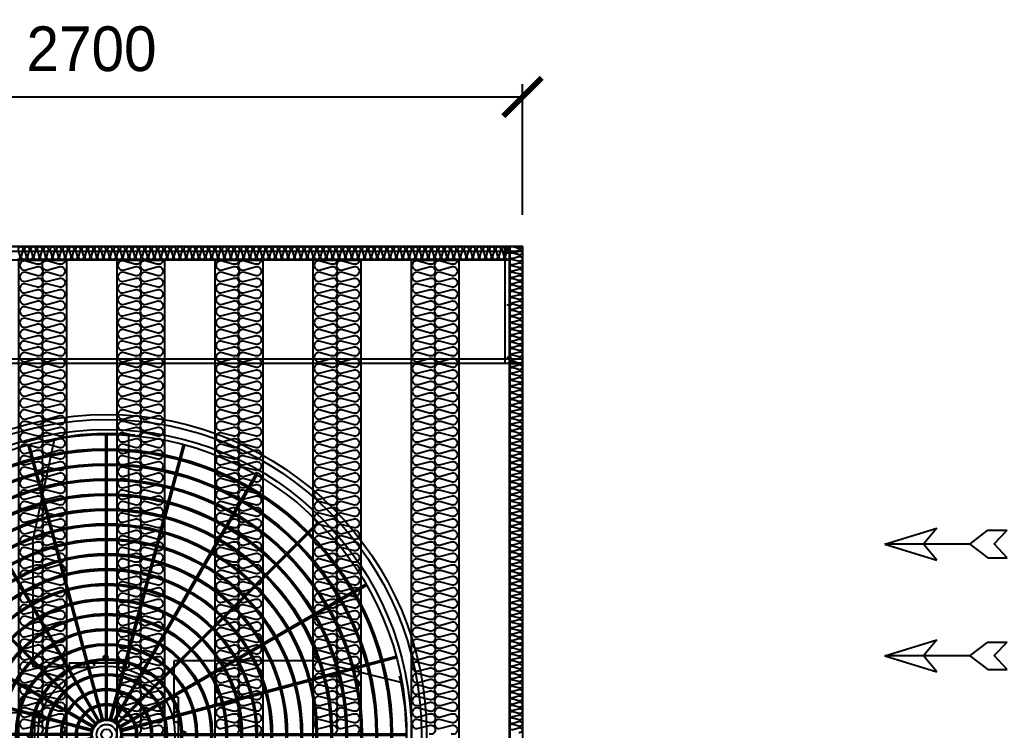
# Model space of a CAD drawing. Header units: millimetres. Extents: x 2193 to 31600, y 1908 to 22703.
# Drawn here: x 7262 to 10355, y 9586 to 11812 of the extents above; entities that cross this region are included whole.
import ezdxf

# ---------------------------------------------------------------- set-up
doc = ezdxf.new("R2010")
doc.units = ezdxf.units.MM
doc.linetypes.add('CENTER', pattern=[2, 1.25, -0.25, 0.25, -0.25])
doc.linetypes.add('HIDDEN', pattern=[0.375, 0.25, -0.125])
for name, color, linetype in [('center', 1, 'CENTER'), ('LINE', 7, 'Continuous'), ('SMS', 220, 'Continuous'), ('냉각탑', 4, 'Continuous'), ('냉각탑_dim', 1, 'Continuous'), ('숨은선', 5, 'HIDDEN')]:
    doc.layers.add(name, color=color, linetype=linetype)
doc.styles.add('HY울릉도L', font='')
doc.styles.get('HY울릉도L').set_extended_font_data('HY울릉도L')
doc.dimstyles.new('성지DIM', dxfattribs={"dimtxt": 3.5, "dimasz": 3, "dimexe": 1, "dimexo": 2.5, "dimgap": 2, "dimtad": 1, "dimdec": 0, "dimzin": 3, "dimdsep": 46, "dimtxsty": 'HY울릉도L', "dimblk": 'ARCHTICK', "dimcen": -2, "dimclrd": 256, "dimclre": 256, "dimclrt": 7, "dimadec": 0, "dimazin": 0, "dimtfac": 1, "dimtdec": 0, "dimtofl": 0, "dimtmove": 0, "dimatfit": 3, "dimfxl": 1, "dimtolj": 1, "dimtzin": 0, "dimlwe": -1, "dimarcsym": 0})

# ---------------------------------------------------------------- blocks, each defined once
blk = doc.blocks.new('_ArchTick')
at = {"color": 0, "linetype": 'ByBlock', "const_width": 0.15}
blk.add_lwpolyline([(-0.5, -0.5), (0.5, 0.5)], dxfattribs=at)
blk = doc.blocks.new('*D609')
at = {"layer": 'Defpoints', "color": 0, "transparency": 16777216}
for p in [(8837, 11570.1), (6137.2, 11101.3), (8837, 11101.3)]:
    blk.add_point(p, dxfattribs=at)
at = {"layer": '냉각탑_dim', "transparency": 16777216}
for p, q in [((6137.2, 11201.3), (6137.2, 11610.1)), ((8837, 11201.3), (8837, 11610.1))]:
    blk.add_line(p, q, dxfattribs=at)
at = {"layer": '냉각탑_dim', "lineweight": -2, "transparency": 16777216}
blk.add_line((6137.2, 11570.1), (8837, 11570.1), dxfattribs=at)
at = {"layer": '냉각탑_dim', "lineweight": -2, "transparency": 16777216, "xscale": 120, "yscale": 120, "zscale": 120, "rotation": 180}
blk.add_blockref('_ArchTick', (6137.2, 11570.1), dxfattribs=at)
at = {"layer": '냉각탑_dim', "lineweight": -2, "transparency": 16777216, "xscale": 120, "yscale": 120, "zscale": 120}
blk.add_blockref('_ArchTick', (8837, 11570.1), dxfattribs=at)
at = {"layer": '냉각탑_dim', "color": 7, "transparency": 16777216, "insert": (7487.1, 11720.1), "char_height": 140, "attachment_point": 5, "style": 'HY울릉도L'}
blk.add_mtext('\\A1;2700', dxfattribs=at)
blk = doc.blocks.new('화살표 IN OUT')
at = {"layer": '냉각탑_dim'}
for p, q in [((-322.7, 43), (-383.9, 43)), ((-343.1, 0.5), (-383.9, 43)), ((-266.4, 0), (-322.7, 43)), ((-163.5, 50), (-121.5, 0)), ((0, 0), (-163.5, 50)), ((-383.9, -43), (-343.1, 0.5)), ((-266.4, 0), (-322.7, -43)), ((-266.4, 0), (0, 0)), ((-163.5, -50), (-121.5, 0)), ((0, 0), (-163.5, -50)), ((-322.7, -43), (-383.9, -43))]:
    blk.add_line(p, q, dxfattribs=at)
blk = doc.blocks.new('A$C1FB73ED1')
for p, q in [((1277, 1342.9), (1277, 2480)), ((1283, 1342.9), (1283, 2480)), ((1260.8, 1340), (966.5, 2438.3)), ((1266.6, 1341.6), (972.3, 2439.9)), ((1293.4, 1341.6), (1587.7, 2439.9)), ((1299.2, 1340), (1593.5, 2438.3)), ((1245.9, 1333), (677.4, 2317.7)), ((1251.1, 1336), (682.6, 2320.7)), ((1308.9, 1336), (1877.4, 2320.7)), ((1314.1, 1333), (1882.6, 2317.7)), ((1233.4, 1322.4), (429.4, 2126.4)), ((1237.6, 1326.6), (433.6, 2130.6)), ((1322.4, 1326.6), (2126.4, 2130.6)), ((1326.6, 1322.4), (2130.6, 2126.4)), ((1224, 1308.9), (239.3, 1877.4)), ((1227, 1314.1), (242.3, 1882.6)), ((1333, 1314.1), (2317.7, 1882.6)), ((1336, 1308.9), (2320.7, 1877.4)), ((1218.4, 1293.4), (120.1, 1587.7)), ((1220, 1299.2), (121.7, 1593.5)), ((1340, 1299.2), (2438.3, 1593.5)), ((1341.6, 1293.4), (2439.9, 1587.7)), ((1217.1, 1283), (80, 1283)), ((1217.1, 1277), (80, 1277)), ((1218.4, 1266.6), (120.1, 972.3)), ((1341.6, 1266.6), (2439.9, 972.3)), ((1342.9, 1283), (2480, 1283)), ((1342.9, 1277), (2480, 1277)), ((1220, 1260.8), (121.7, 966.5)), ((1224, 1251.1), (239.3, 682.6)), ((1227, 1245.9), (242.3, 677.4)), ((1233.4, 1237.6), (429.4, 433.6)), ((1237.6, 1233.4), (433.6, 429.4)), ((1245.9, 1227), (677.4, 242.3)), ((1314.1, 1227), (1882.6, 242.3)), ((1322.4, 1233.4), (2126.4, 429.4)), ((1326.6, 1237.6), (2130.6, 433.6)), ((1333, 1245.9), (2317.7, 677.4)), ((1336, 1251.1), (2320.7, 682.6)), ((1340, 1260.8), (2438.3, 966.5)), ((1251.1, 1224), (682.6, 239.3)), ((1260.8, 1220), (966.5, 121.7)), ((1266.6, 1218.4), (972.3, 120.1)), ((1277, 1217.1), (1277, 80)), ((1283, 1217.1), (1283, 80)), ((1293.4, 1218.4), (1587.7, 120.1)), ((1299.2, 1220), (1593.5, 121.7)), ((1308.9, 1224), (1877.4, 239.3))]:
    blk.add_line(p, q)
for radius in [1280, 1260, 1220, 1200]:
    blk.add_circle((1280, 1280), radius)
at = {"ltscale": 5}
for radius in [1143, 1137, 1083, 1077, 1023, 1017, 963, 957, 903, 897, 843, 837, 783, 777, 723, 717, 663, 657, 603, 597, 543, 537, 483, 477, 423, 417, 363, 357, 303, 297, 243, 237, 183, 177, 123, 117, 63, 57, 40, 21]:
    blk.add_circle((1280, 1280), radius, dxfattribs=at)
at = {"color": 7}
blk.add_circle((1280, 1280), 273.5, dxfattribs=at)
at = {"layer": 'LINE', "color": 7}
for p, q in [((985.2, 2053.4), (1071.5, 2459.4)), ((1368.2, 2477.5), (1368.2, 1567)), ((985.2, 2053.4), (985.2, 1550)), ((1130.8, 1550), (985.2, 1550)), ((1130.8, 1550), (985.2, 1550)), ((1130.8, 1567), (1369.4, 1567)), ((1130.8, 1567), (1369.4, 1567)), ((1130.8, 1567), (1130.8, 1549)), ((1130.8, 1567), (1130.8, 1549)), ((1130.8, 1549), (1230.5, 1549)), ((1130.8, 1549), (1230.5, 1549)), ((1329.5, 1549), (1369.4, 1549)), ((1329.5, 1549), (1369.4, 1549)), ((1369.4, 1567), (1369.4, 1549)), ((1369.4, 1567), (1369.4, 1549)), ((2111.5, 1574.8), (1550, 1574.8)), ((1550, 1429.2), (1550, 1574.8)), ((1550, 1429.2), (1550, 1574.8)), ((2111.5, 1574.8), (2457.5, 1488.5)), ((1549, 1429.2), (1549, 1329.5)), ((1549, 1429.2), (1549, 1329.5)), ((1567, 1429.2), (1549, 1429.2)), ((1567, 1429.2), (1549, 1429.2)), ((1567, 1429.2), (1567, 1190.6)), ((1567, 1429.2), (1567, 1190.6)), ((84.4, 1368.2), (993, 1368.2)), ((84.4, 1368.2), (993, 1368.2)), ((993, 1130.8), (993, 1369.4)), ((993, 1130.8), (993, 1369.4)), ((993, 1369.4), (1011, 1369.4)), ((993, 1369.4), (1011, 1369.4)), ((993, 1130.8), (993, 1369.4)), ((993, 1130.8), (993, 1369.4)), ((993, 1369.4), (1011, 1369.4)), ((993, 1369.4), (1011, 1369.4)), ((1011, 1329.5), (1011, 1369.4)), ((1011, 1329.5), (1011, 1369.4)), ((1011, 1329.5), (1011, 1369.4)), ((1011, 1329.5), (1011, 1369.4)), ((1011, 1130.8), (1011, 1230.5)), ((1011, 1130.8), (1011, 1230.5)), ((1011, 1130.8), (1011, 1230.5)), ((1011, 1130.8), (1011, 1230.5)), ((1549, 1230.5), (1549, 1190.6)), ((1549, 1230.5), (1549, 1190.6)), ((1567, 1190.6), (1549, 1190.6)), ((1567, 1190.6), (1549, 1190.6)), ((2475.6, 1191.8), (1567, 1191.8)), ((993, 1130.8), (1011, 1130.8)), ((993, 1130.8), (1011, 1130.8)), ((993, 1130.8), (1011, 1130.8)), ((993, 1130.8), (1011, 1130.8)), ((1010, 1130.8), (1010, 985.2)), ((1010, 1130.8), (1010, 985.2)), ((1010, 1130.8), (1010, 985.2)), ((1010, 1130.8), (1010, 985.2)), ((508.5, 985.2), (102.5, 1071.5)), ((1230.5, 1011), (1190.6, 1011)), ((1190.6, 993), (1190.6, 1011)), ((1230.5, 1011), (1190.6, 1011)), ((1190.6, 993), (1190.6, 1011)), ((1429.2, 993), (1190.6, 993)), ((1429.2, 993), (1190.6, 993)), ((1191.8, 82.5), (1191.8, 993)), ((1429.2, 1011), (1329.5, 1011)), ((1429.2, 1011), (1329.5, 1011)), ((1429.2, 993), (1429.2, 1011)), ((1429.2, 993), (1429.2, 1011)), ((1429.2, 1010), (1574.8, 1010)), ((1429.2, 1010), (1574.8, 1010)), ((1574.8, 506.6), (1574.8, 1010)), ((508.5, 985.2), (1010, 985.2)), ((508.5, 985.2), (1010, 985.2)), ((1574.8, 506.6), (1488.5, 100.6)), ((1166.8, 83), (1166.8, 85)), ((1393.2, 83), (1393.2, 85)), ((1512.8, 104.1), (1512.8, 106.1))]:
    blk.add_line(p, q, dxfattribs=at)
for points in [[(1272.3, 1594.4), (1268.5, 1587.9), (1272.3, 1581.4), (1279.8, 1581.4), (1283.5, 1587.9), (1279.8, 1594.4)], [(1272.3, 1594.4), (1268.5, 1587.9), (1272.3, 1581.4), (1279.8, 1581.4), (1283.5, 1587.9), (1279.8, 1594.4)], [(965.6, 1272.3), (972.1, 1268.5), (978.6, 1272.3), (978.6, 1279.8), (972.1, 1283.5), (965.6, 1279.8)], [(965.6, 1272.3), (972.1, 1268.5), (978.6, 1272.3), (978.6, 1279.8), (972.1, 1283.5), (965.6, 1279.8)], [(965.6, 1272.3), (972.1, 1268.5), (978.6, 1272.3), (978.6, 1279.8), (972.1, 1283.5), (965.6, 1279.8)], [(965.6, 1272.3), (972.1, 1268.5), (978.6, 1272.3), (978.6, 1279.8), (972.1, 1283.5), (965.6, 1279.8)], [(1594.4, 1287.7), (1587.9, 1291.5), (1581.4, 1287.7), (1581.4, 1280.2), (1587.9, 1276.5), (1594.4, 1280.2)], [(1594.4, 1287.7), (1587.9, 1291.5), (1581.4, 1287.7), (1581.4, 1280.2), (1587.9, 1276.5), (1594.4, 1280.2)], [(1287.7, 965.6), (1291.5, 972.1), (1287.7, 978.6), (1280.2, 978.6), (1276.5, 972.1), (1280.2, 965.6)], [(1287.7, 965.6), (1291.5, 972.1), (1287.7, 978.6), (1280.2, 978.6), (1276.5, 972.1), (1280.2, 965.6)]]:
    blk.add_lwpolyline(points, close=True, dxfattribs=at)
for centre, radius in [((1276, 1587.9), 8.5), ((1276, 1587.9), 8.5), ((1190.6, 1559), 2), ((1190.6, 1559), 2), ((1230.6, 1559), 2), ((1230.6, 1559), 2), ((1349.6, 1559), 2), ((1349.6, 1559), 2), ((1001, 1349.6), 2), ((1001, 1349.6), 2), ((1001, 1349.6), 2), ((1001, 1349.6), 2), ((1559, 1369.4), 2), ((1559, 1369.4), 2), ((1559, 1329.4), 2), ((1559, 1329.4), 2), ((972.1, 1276), 8.5), ((972.1, 1276), 8.5), ((972.1, 1276), 8.5), ((972.1, 1276), 8.5), ((1587.9, 1284), 8.5), ((1587.9, 1284), 8.5), ((1001, 1230.6), 2), ((1001, 1230.6), 2), ((1001, 1230.6), 2), ((1001, 1230.6), 2), ((1001, 1190.6), 2), ((1001, 1190.6), 2), ((1001, 1190.6), 2), ((1001, 1190.6), 2), ((1559, 1210.4), 2), ((1559, 1210.4), 2), ((1210.4, 1001), 2), ((1210.4, 1001), 2), ((1329.4, 1001), 2), ((1329.4, 1001), 2), ((1369.4, 1001), 2), ((1369.4, 1001), 2), ((1284, 972.1), 8.5), ((1284, 972.1), 8.5)]:
    blk.add_circle(centre, radius, dxfattribs=at)
for centre, radius, start, end in [((1280, 1483.4), 1000, 83.5007, 103.4595), ((1280, 1483.4), 998, 83.4876, 103.487), ((1481.5, 1280), 998, 353.4876, 13.487), ((1481.5, 1280), 1000, 353.5007, 13.4595), ((1078.5, 1280), 1000, 173.5007, 193.4595), ((1078.5, 1280), 998, 173.4876, 193.487), ((1280, 1076.6), 998, 263.4876, 283.487), ((1280, 1076.6), 1000, 263.5007, 283.4595)]:
    blk.add_arc(centre, radius, start, end, dxfattribs=at)
blk = doc.blocks.new('SP 200RT')
at = {"color": 7}
for p, q in [((-109298.6, -79919.9), (-109298.6, -82797.9)), ((-109148.6, -79919.9), (-109148.6, -82797.9))]:
    blk.add_line(p, q, dxfattribs=at)
blk.add_line((-109298.6, -79919.9), (-109148.6, -79919.9))
at = {"layer": 'SMS', "color": 5}
for points in [[(-109222.8, -79919.9, -0.504262), (-109242.3, -79932.4), (-109275.2, -79923.4, 1.449198), (-109275.2, -79950.3), (-109242.3, -79941.4, -0.524856), (-109222.8, -79954.8, -0.524856), (-109242.3, -79968.3), (-109275.2, -79959.4, 1.449198), (-109275.2, -79986.2), (-109242.3, -79977.3, -0.524856), (-109222.8, -79990.7, -0.524856), (-109242.3, -80004.2), (-109275.2, -79995.3, 1.449198), (-109275.2, -80022.1), (-109242.3, -80013.2, -0.524856), (-109222.8, -80026.7, -0.524856), (-109242.3, -80040.1), (-109275.2, -80031.2, 1.449198), (-109275.2, -80058), (-109242.3, -80049.1, -0.524856), (-109222.8, -80062.6, -0.524856), (-109242.3, -80076), (-109275.2, -80067.1, 1.449198), (-109275.2, -80093.9), (-109242.3, -80085, -0.524856), (-109222.8, -80098.5, -0.524856), (-109242.3, -80111.9), (-109275.2, -80103, 1.449198), (-109275.2, -80129.9), (-109242.3, -80121, -0.524856), (-109222.8, -80134.4, -0.417249), (-109237.3, -80148.7)], [(-109153.2, -79919.9, -0.504262), (-109172.6, -79932.4), (-109205.5, -79923.4, 1.449198), (-109205.5, -79950.3), (-109172.6, -79941.4, -0.524856), (-109153.2, -79954.8, -0.524856), (-109172.6, -79968.3), (-109205.5, -79959.4, 1.449198), (-109205.5, -79986.2), (-109172.6, -79977.3, -0.524856), (-109153.2, -79990.7, -0.524856), (-109172.6, -80004.2), (-109205.5, -79995.3, 1.449198), (-109205.5, -80022.1), (-109172.6, -80013.2, -0.524856), (-109153.2, -80026.7, -0.524856), (-109172.6, -80040.1), (-109205.5, -80031.2, 1.449198), (-109205.5, -80058), (-109172.6, -80049.1, -0.524856), (-109153.2, -80062.6, -0.524856), (-109172.6, -80076), (-109205.5, -80067.1, 1.449198), (-109205.5, -80093.9), (-109172.6, -80085, -0.524856), (-109153.2, -80098.5, -0.524856), (-109172.6, -80111.9), (-109205.5, -80103, 1.449198), (-109205.5, -80129.9), (-109172.6, -80121, -0.524856), (-109153.2, -80134.4, -0.417249), (-109167.7, -80148.7)], [(-109294.2, -80120, 0.446849), (-109275.2, -80129.9), (-109242.3, -80121, -0.524856), (-109222.8, -80134.4, -0.524856), (-109242.3, -80147.8), (-109275.2, -80138.9, 1.449198), (-109275.2, -80165.8), (-109242.3, -80156.9, -0.524856), (-109222.8, -80170.3, -0.524856), (-109242.3, -80183.7), (-109275.2, -80174.8, 1.449198), (-109275.2, -80201.7), (-109242.3, -80192.8, -0.524856), (-109222.8, -80206.2, -0.524856), (-109242.3, -80219.6), (-109275.2, -80210.7, 1.449198), (-109275.2, -80237.6), (-109242.3, -80228.7, -0.524856), (-109222.8, -80242.1, -0.524856), (-109242.3, -80255.5), (-109275.2, -80246.6, 1.449198), (-109275.2, -80273.5), (-109242.3, -80264.6, -0.524856), (-109222.8, -80278, -0.524856), (-109242.3, -80291.5), (-109275.2, -80282.5, 1.449198), (-109275.2, -80309.4), (-109242.3, -80300.5, -0.524856), (-109222.8, -80313.9, -0.524856), (-109242.3, -80327.4), (-109275.2, -80318.5, 1.449198), (-109275.2, -80345.3), (-109242.3, -80336.4, -0.524856), (-109222.8, -80349.8, -0.524856), (-109242.3, -80363.3), (-109275.2, -80354.4, 1.449198), (-109275.2, -80381.2), (-109242.3, -80372.3, -0.524856), (-109222.8, -80385.8, -0.524856), (-109242.3, -80399.2), (-109275.2, -80390.3, 1.449198), (-109275.2, -80417.1), (-109242.3, -80408.2, -0.524856), (-109222.8, -80421.7, -0.524856), (-109242.3, -80435.1), (-109275.2, -80426.2, 1.449198), (-109275.2, -80453), (-109242.3, -80444.1, -0.524856), (-109222.8, -80457.6, -0.524856), (-109242.3, -80471), (-109275.2, -80462.1, 1.449198), (-109275.2, -80489), (-109242.3, -80480.1, -0.524856), (-109222.8, -80493.5, -0.524856), (-109242.3, -80506.9), (-109275.2, -80498, 1.449198), (-109275.2, -80524.9), (-109242.3, -80516, -0.524856), (-109222.8, -80529.4, -0.524856), (-109242.3, -80542.8), (-109275.2, -80533.9, 1.449198), (-109275.2, -80560.8), (-109242.3, -80551.9, -0.524856), (-109222.8, -80565.3, -0.524856), (-109242.3, -80578.7), (-109275.2, -80569.8, 1.449198), (-109275.2, -80596.7), (-109242.3, -80587.8, -0.524856), (-109222.8, -80601.2, -0.524856), (-109242.3, -80614.6), (-109275.2, -80605.7, 1.449198), (-109275.2, -80632.6), (-109242.3, -80623.7, -0.524856), (-109222.8, -80637.1, -0.524856), (-109242.3, -80650.6), (-109275.2, -80641.6, 1.449198), (-109275.2, -80668.5), (-109242.3, -80659.6, -0.524856), (-109222.8, -80673, -0.524856), (-109242.3, -80686.5), (-109275.2, -80677.6, 1.449198), (-109275.2, -80704.4), (-109242.3, -80695.5, -0.524856), (-109222.8, -80708.9, -0.524856), (-109242.3, -80722.4), (-109275.2, -80713.5, 1.449198), (-109275.2, -80740.3), (-109242.3, -80731.4, -0.524856), (-109222.8, -80744.9, -0.524856), (-109242.3, -80758.3), (-109275.2, -80749.4, 1.449198), (-109275.2, -80776.2), (-109242.3, -80767.3, -0.524856), (-109222.8, -80780.8, -0.524856), (-109242.3, -80794.2), (-109275.2, -80785.3, 1.449198), (-109275.2, -80812.1), (-109242.3, -80803.2, -0.524856), (-109222.8, -80816.7, -0.524856), (-109242.3, -80830.1), (-109275.2, -80821.2, 1.449198), (-109275.2, -80848.1), (-109242.3, -80839.2, -0.524856), (-109222.8, -80852.6, -0.524856), (-109242.3, -80866), (-109275.2, -80857.1, 1.449198), (-109275.2, -80884), (-109242.3, -80875.1, -0.524856), (-109222.8, -80888.5, -0.524856), (-109242.3, -80901.9), (-109275.2, -80893, 1.449198), (-109275.2, -80919.9), (-109242.3, -80911, -0.524856), (-109222.8, -80924.4, -0.524856), (-109242.3, -80937.8), (-109275.2, -80928.9, 1.449198), (-109275.2, -80955.8), (-109242.3, -80946.9, -0.524856), (-109222.8, -80960.3, -0.524856), (-109242.3, -80973.7), (-109275.2, -80964.8, 1.449198), (-109275.2, -80991.7), (-109242.3, -80982.8, -0.524856), (-109222.8, -80996.2, -0.524856), (-109242.3, -81009.7), (-109275.2, -81000.7, 1.449198), (-109275.2, -81027.6), (-109242.3, -81018.7, -0.524856), (-109222.8, -81032.1, -0.524856), (-109242.3, -81045.6), (-109275.2, -81036.7, 1.449198), (-109275.2, -81063.5), (-109242.3, -81054.6, -0.524856), (-109222.8, -81068, -0.524856), (-109242.3, -81081.5), (-109275.2, -81072.6, 1.449198), (-109275.2, -81099.4), (-109242.3, -81090.5, -0.524856), (-109222.8, -81104, -0.524856), (-109242.3, -81117.4), (-109275.2, -81108.5, 1.449198), (-109275.2, -81135.3), (-109242.3, -81126.4, -0.524856), (-109222.8, -81139.9, -0.524856), (-109242.3, -81153.3), (-109275.2, -81144.4, 1.449198), (-109275.2, -81171.2), (-109242.3, -81162.3, -0.524856), (-109222.8, -81175.8, -0.417249), (-109237.3, -81190.1)], [(-109224.5, -80120, 0.446849), (-109205.5, -80129.9), (-109172.6, -80121, -0.524856), (-109153.2, -80134.4, -0.524856), (-109172.6, -80147.8), (-109205.5, -80138.9, 1.449198), (-109205.5, -80165.8), (-109172.6, -80156.9, -0.524856), (-109153.2, -80170.3, -0.524856), (-109172.6, -80183.7), (-109205.5, -80174.8, 1.449198), (-109205.5, -80201.7), (-109172.6, -80192.8, -0.524856), (-109153.2, -80206.2, -0.524856), (-109172.6, -80219.6), (-109205.5, -80210.7, 1.449198), (-109205.5, -80237.6), (-109172.6, -80228.7, -0.524856), (-109153.2, -80242.1, -0.524856), (-109172.6, -80255.5), (-109205.5, -80246.6, 1.449198), (-109205.5, -80273.5), (-109172.6, -80264.6, -0.524856), (-109153.2, -80278, -0.524856), (-109172.6, -80291.5), (-109205.5, -80282.5, 1.449198), (-109205.5, -80309.4), (-109172.6, -80300.5, -0.524856), (-109153.2, -80313.9, -0.524856), (-109172.6, -80327.4), (-109205.5, -80318.5, 1.449198), (-109205.5, -80345.3), (-109172.6, -80336.4, -0.524856), (-109153.2, -80349.8, -0.524856), (-109172.6, -80363.3), (-109205.5, -80354.4, 1.449198), (-109205.5, -80381.2), (-109172.6, -80372.3, -0.524856), (-109153.2, -80385.8, -0.524856), (-109172.6, -80399.2), (-109205.5, -80390.3, 1.449198), (-109205.5, -80417.1), (-109172.6, -80408.2, -0.524856), (-109153.2, -80421.7, -0.524856), (-109172.6, -80435.1), (-109205.5, -80426.2, 1.449198), (-109205.5, -80453), (-109172.6, -80444.1, -0.524856), (-109153.2, -80457.6, -0.524856), (-109172.6, -80471), (-109205.5, -80462.1, 1.449198), (-109205.5, -80489), (-109172.6, -80480.1, -0.524856), (-109153.2, -80493.5, -0.524856), (-109172.6, -80506.9), (-109205.5, -80498, 1.449198), (-109205.5, -80524.9), (-109172.6, -80516, -0.524856), (-109153.2, -80529.4, -0.524856), (-109172.6, -80542.8), (-109205.5, -80533.9, 1.449198), (-109205.5, -80560.8), (-109172.6, -80551.9, -0.524856), (-109153.2, -80565.3, -0.524856), (-109172.6, -80578.7), (-109205.5, -80569.8, 1.449198), (-109205.5, -80596.7), (-109172.6, -80587.8, -0.524856), (-109153.2, -80601.2, -0.524856), (-109172.6, -80614.6), (-109205.5, -80605.7, 1.449198), (-109205.5, -80632.6), (-109172.6, -80623.7, -0.524856), (-109153.2, -80637.1, -0.524856), (-109172.6, -80650.6), (-109205.5, -80641.6, 1.449198), (-109205.5, -80668.5), (-109172.6, -80659.6, -0.524856), (-109153.2, -80673, -0.524856), (-109172.6, -80686.5), (-109205.5, -80677.6, 1.449198), (-109205.5, -80704.4), (-109172.6, -80695.5, -0.524856), (-109153.2, -80708.9, -0.524856), (-109172.6, -80722.4), (-109205.5, -80713.5, 1.449198), (-109205.5, -80740.3), (-109172.6, -80731.4, -0.524856), (-109153.2, -80744.9, -0.524856), (-109172.6, -80758.3), (-109205.5, -80749.4, 1.449198), (-109205.5, -80776.2), (-109172.6, -80767.3, -0.524856), (-109153.2, -80780.8, -0.524856), (-109172.6, -80794.2), (-109205.5, -80785.3, 1.449198), (-109205.5, -80812.1), (-109172.6, -80803.2, -0.524856), (-109153.2, -80816.7, -0.524856), (-109172.6, -80830.1), (-109205.5, -80821.2, 1.449198), (-109205.5, -80848.1), (-109172.6, -80839.2, -0.524856), (-109153.2, -80852.6, -0.524856), (-109172.6, -80866), (-109205.5, -80857.1, 1.449198), (-109205.5, -80884), (-109172.6, -80875.1, -0.524856), (-109153.2, -80888.5, -0.524856), (-109172.6, -80901.9), (-109205.5, -80893, 1.449198), (-109205.5, -80919.9), (-109172.6, -80911, -0.524856), (-109153.2, -80924.4, -0.524856), (-109172.6, -80937.8), (-109205.5, -80928.9, 1.449198), (-109205.5, -80955.8), (-109172.6, -80946.9, -0.524856), (-109153.2, -80960.3, -0.524856), (-109172.6, -80973.7), (-109205.5, -80964.8, 1.449198), (-109205.5, -80991.7), (-109172.6, -80982.8, -0.524856), (-109153.2, -80996.2, -0.524856), (-109172.6, -81009.7), (-109205.5, -81000.7, 1.449198), (-109205.5, -81027.6), (-109172.6, -81018.7, -0.524856), (-109153.2, -81032.1, -0.524856), (-109172.6, -81045.6), (-109205.5, -81036.7, 1.449198), (-109205.5, -81063.5), (-109172.6, -81054.6, -0.524856), (-109153.2, -81068, -0.524856), (-109172.6, -81081.5), (-109205.5, -81072.6, 1.449198), (-109205.5, -81099.4), (-109172.6, -81090.5, -0.524856), (-109153.2, -81104, -0.524856), (-109172.6, -81117.4), (-109205.5, -81108.5, 1.449198), (-109205.5, -81135.3), (-109172.6, -81126.4, -0.524856), (-109153.2, -81139.9, -0.524856), (-109172.6, -81153.3), (-109205.5, -81144.4, 1.449198), (-109205.5, -81171.2), (-109172.6, -81162.3, -0.524856), (-109153.2, -81175.8, -0.417249), (-109167.7, -81190.1)], [(-109294.2, -81161.4, 0.446849), (-109275.2, -81171.2), (-109242.3, -81162.3, -0.524856), (-109222.8, -81175.8, -0.524856), (-109242.3, -81189.2), (-109275.2, -81180.3, 1.449198), (-109275.2, -81207.2), (-109242.3, -81198.3, -0.524856), (-109222.8, -81211.7, -0.524856), (-109242.3, -81225.1), (-109275.2, -81216.2, 1.449198), (-109275.2, -81243.1), (-109242.3, -81234.2, -0.524856), (-109222.8, -81247.6, -0.524856), (-109242.3, -81261), (-109275.2, -81252.1, 1.449198), (-109275.2, -81279), (-109242.3, -81270.1, -0.524856), (-109222.8, -81283.5, -0.524856), (-109242.3, -81296.9), (-109275.2, -81288, 1.449198), (-109275.2, -81314.9), (-109242.3, -81306, -0.524856), (-109222.8, -81319.4, -0.524856), (-109242.3, -81332.8), (-109275.2, -81323.9, 1.449198), (-109275.2, -81350.8), (-109242.3, -81341.9, -0.524856), (-109222.8, -81355.3, -0.524856), (-109242.3, -81368.8), (-109275.2, -81359.8, 1.449198), (-109275.2, -81386.7), (-109242.3, -81377.8, -0.524856), (-109222.8, -81391.2, -0.524856), (-109242.3, -81404.7)], [(-109224.5, -81161.4, 0.446849), (-109205.5, -81171.2), (-109172.6, -81162.3, -0.524856), (-109153.2, -81175.8, -0.524856), (-109172.6, -81189.2), (-109205.5, -81180.3, 1.449198), (-109205.5, -81207.2), (-109172.6, -81198.3, -0.524856), (-109153.2, -81211.7, -0.524856), (-109172.6, -81225.1), (-109205.5, -81216.2, 1.449198), (-109205.5, -81243.1), (-109172.6, -81234.2, -0.524856), (-109153.2, -81247.6, -0.524856), (-109172.6, -81261), (-109205.5, -81252.1, 1.449198), (-109205.5, -81279), (-109172.6, -81270.1, -0.524856), (-109153.2, -81283.5, -0.524856), (-109172.6, -81296.9), (-109205.5, -81288, 1.449198), (-109205.5, -81314.9), (-109172.6, -81306, -0.524856), (-109153.2, -81319.4, -0.524856), (-109172.6, -81332.8), (-109205.5, -81323.9, 1.449198), (-109205.5, -81350.8), (-109172.6, -81341.9, -0.524856), (-109153.2, -81355.3, -0.524856), (-109172.6, -81368.8), (-109205.5, -81359.8, 1.449198), (-109205.5, -81386.7), (-109172.6, -81377.8, -0.524856), (-109153.2, -81391.2, -0.524856), (-109172.6, -81404.7)]]:
    blk.add_lwpolyline(points, format="xyb", dxfattribs=at)
blk = doc.blocks.new('3')
for p, q in [((7992.2, 11101.3), (6137.2, 11101.3)), ((6178.5, 11101.3), (8837, 11101.3)), ((6192.5, 11087.2), (8837, 11087.2)), ((7992.2, 11101.3), (8837.2, 11101.3)), ((8781.7, 11101.3), (8781.7, 10735.7)), ((8795.7, 11101.3), (8795.7, 10735.7)), ((8797.6, 11101.3), (8797.6, 10735.7)), ((8837, 11101.3), (8797.6, 11101.3)), ((8837, 11101.3), (8837, 10735.7)), ((8837.2, 11101.3), (8837.2, 8101.3)), ((6178.5, 10735.7), (8837, 10735.7)), ((6239.4, 10749.7), (8837, 10749.7)), ((8837, 10735.7), (8797.6, 10735.7)), ((8797.6, 10733.8), (8797.6, 8571.9)), ((8837, 10733.8), (8797.6, 10733.8)), ((8837, 10733.8), (8837, 8571.9))]:
    blk.add_line(p, q)
at = {"color": 7}
for p, q in [((6137.2, 11101.3), (7992.2, 11101.3)), ((8837.2, 11101.3), (7992.2, 11101.3)), ((8795.2, 11101.3), (8795.2, 8181.3)), ((8837.2, 11101.3), (8837.2, 8101.3)), ((8795.2, 11059.3), (6179.2, 11059.3))]:
    blk.add_line(p, q, dxfattribs=at)
at = {"ltscale": 500}
blk.add_lwpolyline([(6137.2, 11101.3), (8837, 11101.3), (8837, 8101.3), (6137.2, 8101.3)], close=True, dxfattribs=at)
blk.add_circle((8817.2, 11081.3), 3)
at = {"layer": 'center'}
for p, q in [((8787.8, 11081.6), (8803.7, 11081.6)), ((8787.8, 10918.5), (8803.7, 10918.5)), ((8787.8, 10755.4), (8803.7, 10755.4))]:
    blk.add_line(p, q, dxfattribs=at)
at = {"layer": 'SMS', "color": 5}
for points in [[(7442.6, 11100.1, 0.446849), (7437.1, 11089.5), (7442.1, 11071.3, -0.524856), (7434.6, 11060.4, -0.524856), (7427.2, 11071.3), (7432.1, 11089.5, 1.449198), (7417.2, 11089.5), (7422.1, 11071.3, -0.524856), (7414.7, 11060.4, -0.524856), (7407.2, 11071.3), (7412.2, 11089.5, 1.449198), (7397.2, 11089.5), (7402.2, 11071.3, -0.524856), (7394.7, 11060.4, -0.524856), (7387.3, 11071.3), (7392.2, 11089.5, 1.449198), (7377.3, 11089.5), (7382.2, 11071.3, -0.524856), (7374.8, 11060.4, -0.524856), (7367.3, 11071.3), (7372.3, 11089.5, 1.449198), (7357.3, 11089.5), (7362.3, 11071.3, -0.524856), (7354.8, 11060.4, -0.524856), (7347.4, 11071.3), (7352.3, 11089.5, 1.449198), (7337.4, 11089.5), (7342.3, 11071.3, -0.524856), (7334.9, 11060.4, -0.524856), (7327.4, 11071.3), (7332.4, 11089.5, 1.449198), (7317.4, 11089.5), (7322.4, 11071.3, -0.524856), (7314.9, 11060.4, -0.524856), (7307.5, 11071.3), (7312.4, 11089.5, 1.449198), (7297.5, 11089.5), (7302.4, 11071.3, -0.524856), (7295, 11060.4, -0.524856), (7287.5, 11071.3), (7292.5, 11089.5, 1.449198), (7277.5, 11089.5), (7282.5, 11071.3, -0.524856), (7275, 11060.4, -0.524856), (7267.6, 11071.3), (7272.5, 11089.5, 1.449198), (7257.6, 11089.5), (7262.5, 11071.3, -0.524856), (7255.1, 11060.4, -0.524856)], [(8021.2, 11100.1, 0.446849), (8015.7, 11089.5), (8020.6, 11071.3, -0.524856), (8013.2, 11060.4, -0.524856), (8005.7, 11071.3), (8010.7, 11089.5, 1.449198), (7995.7, 11089.5), (8000.7, 11071.3, -0.524856), (7993.2, 11060.4, -0.524856), (7985.8, 11071.3), (7990.7, 11089.5, 1.449198), (7975.8, 11089.5), (7980.7, 11071.3, -0.524856), (7973.3, 11060.4, -0.524856), (7965.8, 11071.3), (7970.8, 11089.5, 1.449198), (7955.8, 11089.5), (7960.8, 11071.3, -0.524856), (7953.3, 11060.4, -0.524856), (7945.9, 11071.3), (7950.8, 11089.5, 1.449198), (7935.9, 11089.5), (7940.8, 11071.3, -0.524856), (7933.4, 11060.4, -0.524856), (7925.9, 11071.3), (7930.9, 11089.5, 1.449198), (7915.9, 11089.5), (7920.9, 11071.3, -0.524856), (7913.4, 11060.4, -0.524856), (7906, 11071.3), (7910.9, 11089.5, 1.449198), (7896, 11089.5), (7900.9, 11071.3, -0.524856), (7893.5, 11060.4, -0.524856), (7886, 11071.3), (7891, 11089.5, 1.449198), (7876, 11089.5), (7881, 11071.3, -0.524856), (7873.5, 11060.4, -0.524856), (7866.1, 11071.3), (7871, 11089.5, 1.449198), (7856.1, 11089.5), (7861, 11071.3, -0.524856), (7853.6, 11060.4, -0.524856), (7846.1, 11071.3), (7851.1, 11089.5, 1.449198), (7836.1, 11089.5), (7841.1, 11071.3, -0.524856), (7833.6, 11060.4, -0.524856), (7826.2, 11071.3), (7831.1, 11089.5, 1.449198), (7816.2, 11089.5), (7821.1, 11071.3, -0.524856), (7813.7, 11060.4, -0.524856), (7806.2, 11071.3), (7811.2, 11089.5, 1.449198), (7796.2, 11089.5), (7801.2, 11071.3, -0.524856), (7793.7, 11060.4, -0.524856), (7786.3, 11071.3), (7791.2, 11089.5, 1.449198), (7776.3, 11089.5), (7781.2, 11071.3, -0.524856), (7773.8, 11060.4, -0.524856), (7766.3, 11071.3), (7771.3, 11089.5, 1.449198), (7756.3, 11089.5), (7761.3, 11071.3, -0.524856), (7753.8, 11060.4, -0.524856), (7746.4, 11071.3), (7751.3, 11089.5, 1.449198), (7736.4, 11089.5), (7741.3, 11071.3, -0.524856), (7733.9, 11060.4, -0.524856), (7726.4, 11071.3), (7731.4, 11089.5, 1.449198), (7716.4, 11089.5), (7721.4, 11071.3, -0.524856), (7713.9, 11060.4, -0.524856), (7706.5, 11071.3), (7711.4, 11089.5, 1.449198), (7696.5, 11089.5), (7701.4, 11071.3, -0.524856), (7694, 11060.4, -0.524856), (7686.5, 11071.3), (7691.5, 11089.5, 1.449198), (7676.5, 11089.5), (7681.5, 11071.3, -0.524856), (7674, 11060.4, -0.524856), (7666.6, 11071.3), (7671.5, 11089.5, 1.449198), (7656.6, 11089.5), (7661.5, 11071.3, -0.524856), (7654.1, 11060.4, -0.524856), (7646.6, 11071.3), (7651.6, 11089.5, 1.449198), (7636.6, 11089.5), (7641.6, 11071.3, -0.524856), (7634.1, 11060.4, -0.524856), (7626.7, 11071.3), (7631.6, 11089.5, 1.449198), (7616.7, 11089.5), (7621.6, 11071.3, -0.524856), (7614.2, 11060.4, -0.524856), (7606.7, 11071.3), (7611.7, 11089.5, 1.449198), (7596.7, 11089.5), (7601.7, 11071.3, -0.524856), (7594.2, 11060.4, -0.524856), (7586.8, 11071.3), (7591.7, 11089.5, 1.449198), (7576.8, 11089.5), (7581.7, 11071.3, -0.524856), (7574.3, 11060.4, -0.524856), (7566.8, 11071.3), (7571.8, 11089.5, 1.449198), (7556.8, 11089.5), (7561.8, 11071.3, -0.524856), (7554.3, 11060.4, -0.524856), (7546.9, 11071.3), (7551.8, 11089.5, 1.449198), (7536.9, 11089.5), (7541.8, 11071.3, -0.524856), (7534.4, 11060.4, -0.524856), (7526.9, 11071.3), (7531.9, 11089.5, 1.449198), (7516.9, 11089.5), (7521.9, 11071.3, -0.524856), (7514.4, 11060.4, -0.524856), (7507, 11071.3), (7511.9, 11089.5, 1.449198), (7497, 11089.5), (7501.9, 11071.3, -0.524856), (7494.5, 11060.4, -0.524856), (7487, 11071.3), (7492, 11089.5, 1.449198), (7477, 11089.5), (7482, 11071.3, -0.524856), (7474.5, 11060.4, -0.524856), (7467.1, 11071.3), (7472, 11089.5, 1.449198), (7457.1, 11089.5), (7462, 11071.3, -0.524856), (7454.6, 11060.4, -0.524856), (7447.1, 11071.3), (7452.1, 11089.5, 1.449198), (7437.1, 11089.5), (7442.1, 11071.3, -0.524856), (7434.6, 11060.4, -0.417249), (7426.6, 11068.5)], [(8496.3, 11061.7, -0.144343), (8492, 11060.4, -0.524856), (8484.5, 11071.3), (8489.5, 11089.5, 1.449198), (8474.5, 11089.5), (8479.5, 11071.3, -0.524856), (8472, 11060.4, -0.524856), (8464.6, 11071.3), (8469.5, 11089.5, 1.449198), (8454.6, 11089.5), (8459.5, 11071.3, -0.524856), (8452.1, 11060.4, -0.524856), (8444.6, 11071.3), (8449.6, 11089.5, 1.449198), (8434.6, 11089.5), (8439.6, 11071.3, -0.524856), (8432.1, 11060.4, -0.524856), (8424.7, 11071.3), (8429.6, 11089.5, 1.449198), (8414.7, 11089.5), (8419.6, 11071.3, -0.524856), (8412.2, 11060.4, -0.524856), (8404.7, 11071.3), (8409.7, 11089.5, 1.449198), (8394.7, 11089.5), (8399.7, 11071.3, -0.524856), (8392.2, 11060.4, -0.524856), (8384.8, 11071.3), (8389.7, 11089.5, 1.449198), (8374.8, 11089.5), (8379.7, 11071.3, -0.524856), (8372.3, 11060.4, -0.524856), (8364.8, 11071.3), (8369.8, 11089.5, 1.449198), (8354.8, 11089.5), (8359.8, 11071.3, -0.524856), (8352.3, 11060.4, -0.524856), (8344.9, 11071.3), (8349.8, 11089.5, 1.449198), (8334.9, 11089.5), (8339.8, 11071.3, -0.524856), (8332.4, 11060.4, -0.524856), (8324.9, 11071.3), (8329.9, 11089.5, 1.449198), (8314.9, 11089.5), (8319.9, 11071.3, -0.524856), (8312.4, 11060.4, -0.524856), (8305, 11071.3), (8309.9, 11089.5, 1.449198), (8295, 11089.5), (8299.9, 11071.3, -0.524856), (8292.5, 11060.4, -0.524856), (8285, 11071.3), (8290, 11089.5, 1.449198), (8275, 11089.5), (8280, 11071.3, -0.524856), (8272.5, 11060.4, -0.524856), (8265.1, 11071.3), (8270, 11089.5, 1.449198), (8255.1, 11089.5), (8260, 11071.3, -0.524856), (8252.6, 11060.4, -0.524856), (8245.1, 11071.3), (8250.1, 11089.5, 1.449198), (8235.1, 11089.5), (8240.1, 11071.3, -0.524856), (8232.6, 11060.4, -0.524856), (8225.2, 11071.3), (8230.1, 11089.5, 1.449198), (8215.2, 11089.5), (8220.1, 11071.3, -0.524856), (8212.7, 11060.4, -0.524856), (8205.2, 11071.3), (8210.2, 11089.5, 1.449198), (8195.2, 11089.5), (8200.2, 11071.3, -0.524856), (8192.7, 11060.4, -0.524856), (8185.3, 11071.3), (8190.2, 11089.5, 1.449198), (8175.3, 11089.5), (8180.2, 11071.3, -0.524856), (8172.8, 11060.4, -0.524856), (8165.3, 11071.3), (8170.3, 11089.5, 1.449198), (8155.3, 11089.5), (8160.3, 11071.3, -0.524856), (8152.8, 11060.4, -0.524856), (8145.4, 11071.3), (8150.3, 11089.5, 1.449198), (8135.4, 11089.5), (8140.3, 11071.3, -0.524856), (8132.9, 11060.4, -0.524856), (8125.4, 11071.3), (8130.4, 11089.5, 1.449198), (8115.4, 11089.5), (8120.4, 11071.3, -0.524856), (8112.9, 11060.4, -0.524856), (8105.5, 11071.3), (8110.4, 11089.5, 1.449198), (8095.5, 11089.5), (8100.4, 11071.3, -0.524856), (8093, 11060.4, -0.524856), (8085.5, 11071.3), (8090.5, 11089.5, 1.449198), (8075.5, 11089.5), (8080.5, 11071.3, -0.524856), (8073, 11060.4, -0.524856), (8065.6, 11071.3), (8070.5, 11089.5, 1.449198), (8055.6, 11089.5), (8060.5, 11071.3, -0.524856), (8053.1, 11060.4, -0.524856), (8045.6, 11071.3), (8050.6, 11089.5, 1.449198), (8035.6, 11089.5), (8040.6, 11071.3, -0.524856), (8033.1, 11060.4, -0.524856), (8025.7, 11071.3), (8030.6, 11089.5, 1.449198), (8015.7, 11089.5), (8020.6, 11071.3, -0.524856), (8013.2, 11060.4, -0.417249), (8005.2, 11068.5)], [(8795.2, 11061.5, -0.131401), (8791.2, 11060.4, -0.524856), (8783.8, 11071.3), (8788.7, 11089.5, 1.449198), (8773.8, 11089.5), (8778.7, 11071.3, -0.524856), (8771.3, 11060.4, -0.524856), (8763.8, 11071.3), (8768.8, 11089.5, 1.449198), (8753.8, 11089.5), (8758.8, 11071.3, -0.524856), (8751.3, 11060.4, -0.524856), (8743.9, 11071.3), (8748.8, 11089.5, 1.449198), (8733.9, 11089.5), (8738.8, 11071.3, -0.524856), (8731.4, 11060.4, -0.524856), (8723.9, 11071.3), (8728.9, 11089.5, 1.449198), (8713.9, 11089.5), (8718.9, 11071.3, -0.524856), (8711.4, 11060.4, -0.524856), (8704, 11071.3), (8708.9, 11089.5, 1.449198), (8694, 11089.5), (8698.9, 11071.3, -0.524856), (8691.5, 11060.4, -0.524856), (8684, 11071.3), (8689, 11089.5, 1.449198), (8674, 11089.5), (8679, 11071.3, -0.524856), (8671.5, 11060.4, -0.524856), (8664.1, 11071.3), (8669, 11089.5, 1.449198), (8654.1, 11089.5), (8659, 11071.3, -0.524856), (8651.6, 11060.4, -0.524856), (8644.1, 11071.3), (8649.1, 11089.5, 1.449198), (8634.1, 11089.5), (8639.1, 11071.3, -0.524856), (8631.6, 11060.4, -0.524856), (8624.2, 11071.3), (8629.1, 11089.5, 1.449198), (8614.2, 11089.5), (8619.1, 11071.3, -0.524856), (8611.7, 11060.4, -0.524856), (8604.2, 11071.3), (8609.2, 11089.5, 1.449198), (8594.2, 11089.5), (8599.2, 11071.3, -0.524856), (8591.7, 11060.4, -0.524856), (8584.3, 11071.3), (8589.2, 11089.5, 1.449198), (8574.3, 11089.5), (8579.2, 11071.3, -0.524856), (8571.8, 11060.4, -0.524856), (8564.3, 11071.3), (8569.3, 11089.5, 1.449198), (8554.3, 11089.5), (8559.3, 11071.3, -0.524856), (8551.8, 11060.4, -0.524856), (8544.4, 11071.3), (8549.3, 11089.5, 1.449198), (8534.4, 11089.5), (8539.3, 11071.3, -0.524856), (8531.9, 11060.4, -0.524856), (8524.4, 11071.3), (8529.4, 11089.5, 1.449198), (8514.4, 11089.5), (8519.4, 11071.3, -0.524856), (8511.9, 11060.4, -0.524856), (8504.5, 11071.3), (8509.4, 11089.5, 1.449198), (8494.5, 11089.5), (8499.4, 11071.3, -0.524856), (8492, 11060.4, -0.417249), (8484, 11068.5)], [(8795.2, 11098, 0.2951), (8793.4, 11089.5), (8795.2, 11082.8)], [(8836.1, 11101.3, -0.468181), (8825.4, 11095.3), (8807.2, 11100.2, 0.524856), (8796.3, 11092.8, 0.524856), (8807.2, 11085.3), (8825.4, 11090.3, -1.449198), (8825.4, 11075.3), (8807.2, 11080.3, 0.524856), (8796.3, 11072.8, 0.524856), (8807.2, 11065.4), (8825.4, 11070.3, -1.449198), (8825.4, 11055.4), (8807.2, 11060.3, 0.524856), (8796.3, 11052.9, 0.524856), (8807.2, 11045.4), (8825.4, 11050.4, -1.449198), (8825.4, 11035.4), (8807.2, 11040.4, 0.524856), (8796.3, 11032.9, 0.524856), (8807.2, 11025.5), (8825.4, 11030.4, -1.449198), (8825.4, 11015.5), (8807.2, 11020.4, 0.524856), (8796.3, 11013, 0.524856), (8807.2, 11005.5), (8825.4, 11010.5, -1.449198), (8825.4, 10995.5), (8807.2, 11000.5, 0.524856), (8796.3, 10993, 0.524856), (8807.2, 10985.6), (8825.4, 10990.5, -1.449198), (8825.4, 10975.6), (8807.2, 10980.5, 0.524856), (8796.3, 10973.1, 0.524856), (8807.2, 10965.6), (8825.4, 10970.6, -1.449198), (8825.4, 10955.6), (8807.2, 10960.6, 0.524856), (8796.3, 10953.1, 0.524856), (8807.2, 10945.7), (8825.4, 10950.6, -1.449198), (8825.4, 10935.7), (8807.2, 10940.6, 0.524856), (8796.3, 10933.2, 0.524856), (8807.2, 10925.7), (8825.4, 10930.7, -1.449198), (8825.4, 10915.7), (8807.2, 10920.7, 0.524856), (8796.3, 10913.2, 0.524856), (8807.2, 10905.8), (8825.4, 10910.7, -1.449198), (8825.4, 10895.8), (8807.2, 10900.7, 0.524856), (8796.3, 10893.3, 0.524856), (8807.2, 10885.8), (8825.4, 10890.8, -1.449198), (8825.4, 10875.8), (8807.2, 10880.8, 0.524856), (8796.3, 10873.3, 0.524856), (8807.2, 10865.9), (8825.4, 10870.8, -1.449198), (8825.4, 10855.9), (8807.2, 10860.8, 0.524856), (8796.3, 10853.4, 0.524856), (8807.2, 10845.9), (8825.4, 10850.9, -1.449198), (8825.4, 10835.9), (8807.2, 10840.9, 0.524856), (8796.3, 10833.4, 0.524856), (8807.2, 10826), (8825.4, 10830.9, -1.449198), (8825.4, 10816), (8807.2, 10820.9, 0.524856), (8796.3, 10813.5, 0.524856), (8807.2, 10806), (8825.4, 10811, -1.449198), (8825.4, 10796), (8807.2, 10801, 0.524856), (8796.3, 10793.5, 0.524856), (8807.2, 10786.1), (8825.4, 10791, -1.449198), (8825.4, 10776.1), (8807.2, 10781, 0.524856), (8796.3, 10773.6, 0.524856), (8807.2, 10766.1), (8825.4, 10771.1, -1.449198), (8825.4, 10756.1), (8807.2, 10761.1, 0.524856), (8796.3, 10753.6, 0.524856), (8807.2, 10746.2), (8825.4, 10751.1, -1.449198), (8825.4, 10736.2), (8807.2, 10741.1, 0.524856), (8796.3, 10733.7, 0.524856), (8807.2, 10726.2), (8825.4, 10731.2, -1.449198), (8825.4, 10716.2), (8807.2, 10721.2, 0.524856), (8796.3, 10713.7, 0.524856), (8807.2, 10706.3), (8825.4, 10711.2, -1.449198), (8825.4, 10696.3), (8807.2, 10701.2, 0.524856), (8796.3, 10693.8, 0.524856), (8807.2, 10686.3), (8825.4, 10691.3, -1.449198), (8825.4, 10676.3), (8807.2, 10681.3, 0.524856), (8796.3, 10673.8, 0.524856), (8807.2, 10666.4), (8825.4, 10671.3, -1.449198), (8825.4, 10656.4), (8807.2, 10661.3, 0.524856), (8796.3, 10653.9, 0.524856), (8807.2, 10646.4), (8825.4, 10651.4, -1.449198), (8825.4, 10636.4), (8807.2, 10641.4, 0.524856), (8796.3, 10633.9, 0.524856), (8807.2, 10626.5), (8825.4, 10631.4, -1.449198), (8825.4, 10616.5), (8807.2, 10621.4, 0.524856), (8796.3, 10614, 0.524856), (8807.2, 10606.5), (8825.4, 10611.5, -1.449198), (8825.4, 10596.5), (8807.2, 10601.5, 0.524856), (8796.3, 10594, 0.524856), (8807.2, 10586.6), (8825.4, 10591.5, -1.449198), (8825.4, 10576.6), (8807.2, 10581.5, 0.524856), (8796.3, 10574.1, 0.524856), (8807.2, 10566.6), (8825.4, 10571.6, -1.449198), (8825.4, 10556.6), (8807.2, 10561.6, 0.524856), (8796.3, 10554.1, 0.524856), (8807.2, 10546.7), (8825.4, 10551.6, -1.449198), (8825.4, 10536.7), (8807.2, 10541.6, 0.524856), (8796.3, 10534.2, 0.417249), (8804.4, 10526.2)], [(8836.1, 11101.3, -0.468181), (8825.4, 11095.3), (8807.2, 11100.2, 0.524856), (8796.3, 11092.8, 0.417249), (8804.4, 11084.8)], [(8836, 10542.2, -0.446849), (8825.4, 10536.7), (8807.2, 10541.6, 0.524856), (8796.3, 10534.2, 0.524856), (8807.2, 10526.7), (8825.4, 10531.7, -1.449198), (8825.4, 10516.7), (8807.2, 10521.7, 0.524856), (8796.3, 10514.2, 0.524856), (8807.2, 10506.8), (8825.4, 10511.7, -1.449198), (8825.4, 10496.8), (8807.2, 10501.7, 0.524856), (8796.3, 10494.3, 0.524856), (8807.2, 10486.8), (8825.4, 10491.8, -1.449198), (8825.4, 10476.8), (8807.2, 10481.8, 0.524856), (8796.3, 10474.3, 0.524856), (8807.2, 10466.9), (8825.4, 10471.8, -1.449198), (8825.4, 10456.9), (8807.2, 10461.8, 0.524856), (8796.3, 10454.4, 0.524856), (8807.2, 10446.9), (8825.4, 10451.9, -1.449198), (8825.4, 10436.9), (8807.2, 10441.9, 0.524856), (8796.3, 10434.4, 0.524856), (8807.2, 10427), (8825.4, 10431.9, -1.449198), (8825.4, 10417), (8807.2, 10421.9, 0.524856), (8796.3, 10414.5, 0.524856), (8807.2, 10407), (8825.4, 10412, -1.449198), (8825.4, 10397), (8807.2, 10402, 0.524856), (8796.3, 10394.5, 0.524856), (8807.2, 10387.1), (8825.4, 10392, -1.449198), (8825.4, 10377.1), (8807.2, 10382, 0.524856), (8796.3, 10374.6, 0.524856), (8807.2, 10367.1), (8825.4, 10372.1, -1.449198), (8825.4, 10357.1), (8807.2, 10362.1, 0.524856), (8796.3, 10354.6, 0.524856), (8807.2, 10347.2), (8825.4, 10352.1, -1.449198), (8825.4, 10337.2), (8807.2, 10342.1, 0.524856), (8796.3, 10334.7, 0.524856), (8807.2, 10327.2), (8825.4, 10332.2, -1.449198), (8825.4, 10317.2), (8807.2, 10322.2, 0.524856), (8796.3, 10314.7, 0.524856), (8807.2, 10307.3), (8825.4, 10312.2, -1.449198), (8825.4, 10297.3), (8807.2, 10302.2, 0.524856), (8796.3, 10294.8, 0.524856), (8807.2, 10287.3), (8825.4, 10292.3, -1.449198), (8825.4, 10277.3), (8807.2, 10282.3, 0.524856), (8796.3, 10274.8, 0.524856), (8807.2, 10267.4), (8825.4, 10272.3, -1.449198), (8825.4, 10257.4), (8807.2, 10262.3, 0.524856), (8796.3, 10254.9, 0.524856), (8807.2, 10247.4), (8825.4, 10252.4, -1.449198), (8825.4, 10237.4), (8807.2, 10242.4, 0.524856), (8796.3, 10234.9, 0.524856), (8807.2, 10227.5), (8825.4, 10232.4, -1.449198), (8825.4, 10217.5), (8807.2, 10222.4, 0.524856), (8796.3, 10215, 0.524856), (8807.2, 10207.5), (8825.4, 10212.5, -1.449198), (8825.4, 10197.5), (8807.2, 10202.5, 0.524856), (8796.3, 10195, 0.524856), (8807.2, 10187.6), (8825.4, 10192.5, -1.449198), (8825.4, 10177.6), (8807.2, 10182.5, 0.524856), (8796.3, 10175.1, 0.524856), (8807.2, 10167.6), (8825.4, 10172.6, -1.449198), (8825.4, 10157.6), (8807.2, 10162.6, 0.524856), (8796.3, 10155.1, 0.524856), (8807.2, 10147.7), (8825.4, 10152.6, -1.449198), (8825.4, 10137.7), (8807.2, 10142.6, 0.524856), (8796.3, 10135.2, 0.524856), (8807.2, 10127.7), (8825.4, 10132.7, -1.449198), (8825.4, 10117.7), (8807.2, 10122.7, 0.524856), (8796.3, 10115.2, 0.524856), (8807.2, 10107.8), (8825.4, 10112.7, -1.449198), (8825.4, 10097.8), (8807.2, 10102.7, 0.524856), (8796.3, 10095.3, 0.524856), (8807.2, 10087.8), (8825.4, 10092.8, -1.449198), (8825.4, 10077.8), (8807.2, 10082.8, 0.524856), (8796.3, 10075.3, 0.524856), (8807.2, 10067.9), (8825.4, 10072.8, -1.449198), (8825.4, 10057.9), (8807.2, 10062.8, 0.524856), (8796.3, 10055.4, 0.524856), (8807.2, 10047.9), (8825.4, 10052.9, -1.449198), (8825.4, 10037.9), (8807.2, 10042.9, 0.524856), (8796.3, 10035.4, 0.524856), (8807.2, 10028), (8825.4, 10032.9, -1.449198), (8825.4, 10018), (8807.2, 10022.9, 0.524856), (8796.3, 10015.5, 0.524856), (8807.2, 10008), (8825.4, 10013, -1.449198), (8825.4, 9998), (8807.2, 10003, 0.524856), (8796.3, 9995.5, 0.524856), (8807.2, 9988.1), (8825.4, 9993, -1.449198), (8825.4, 9978.1), (8807.2, 9983, 0.524856), (8796.3, 9975.6, 0.524856), (8807.2, 9968.1), (8825.4, 9973.1, -1.449198), (8825.4, 9958.1), (8807.2, 9963.1, 0.524856), (8796.3, 9955.6, 0.417249), (8804.4, 9947.6)], [(8836, 9963.6, -0.446849), (8825.4, 9958.1), (8807.2, 9963.1, 0.524856), (8796.3, 9955.6, 0.524856), (8807.2, 9948.2), (8825.4, 9953.1, -1.449198), (8825.4, 9938.2), (8807.2, 9943.1, 0.524856), (8796.3, 9935.7, 0.524856), (8807.2, 9928.2), (8825.4, 9933.2, -1.449198), (8825.4, 9918.2), (8807.2, 9923.2, 0.524856), (8796.3, 9915.7, 0.524856), (8807.2, 9908.3), (8825.4, 9913.2, -1.449198), (8825.4, 9898.3), (8807.2, 9903.2, 0.524856), (8796.3, 9895.8, 0.524856), (8807.2, 9888.3), (8825.4, 9893.3, -1.449198), (8825.4, 9878.3), (8807.2, 9883.3, 0.524856), (8796.3, 9875.8, 0.524856), (8807.2, 9868.4), (8825.4, 9873.3, -1.449198), (8825.4, 9858.4), (8807.2, 9863.3, 0.524856), (8796.3, 9855.9, 0.524856), (8807.2, 9848.4), (8825.4, 9853.4, -1.449198), (8825.4, 9838.4), (8807.2, 9843.4, 0.524856), (8796.3, 9835.9, 0.524856), (8807.2, 9828.5), (8825.4, 9833.4, -1.449198), (8825.4, 9818.5), (8807.2, 9823.4, 0.524856), (8796.3, 9816, 0.524856), (8807.2, 9808.5), (8825.4, 9813.5, -1.449198), (8825.4, 9798.5), (8807.2, 9803.5, 0.524856), (8796.3, 9796, 0.524856), (8807.2, 9788.6), (8825.4, 9793.5, -1.449198), (8825.4, 9778.6), (8807.2, 9783.5, 0.524856), (8796.3, 9776.1, 0.524856), (8807.2, 9768.6), (8825.4, 9773.6, -1.449198), (8825.4, 9758.6), (8807.2, 9763.6, 0.524856), (8796.3, 9756.1, 0.524856), (8807.2, 9748.7), (8825.4, 9753.6, -1.449198), (8825.4, 9738.7), (8807.2, 9743.6, 0.524856), (8796.3, 9736.2, 0.524856), (8807.2, 9728.7), (8825.4, 9733.7, -1.449198), (8825.4, 9718.7), (8807.2, 9723.7, 0.524856), (8796.3, 9716.2, 0.524856), (8807.2, 9708.8), (8825.4, 9713.7, -1.449198), (8825.4, 9698.8), (8807.2, 9703.7, 0.524856), (8796.3, 9696.3, 0.524856), (8807.2, 9688.8), (8825.4, 9693.8, -1.449198), (8825.4, 9678.8), (8807.2, 9683.8, 0.524856), (8796.3, 9676.3, 0.524856), (8807.2, 9668.9), (8825.4, 9673.8, -1.449198), (8825.4, 9658.9), (8807.2, 9663.8, 0.524856), (8796.3, 9656.4, 0.524856), (8807.2, 9648.9), (8825.4, 9653.9, -1.449198), (8825.4, 9638.9), (8807.2, 9643.9, 0.524856), (8796.3, 9636.4, 0.524856), (8807.2, 9629), (8825.4, 9633.9, -1.449198), (8825.4, 9619), (8807.2, 9623.9, 0.524856), (8796.3, 9616.5, 0.524856), (8807.2, 9609), (8825.4, 9614, -1.449198), (8825.4, 9599), (8807.2, 9604, 0.524856), (8796.3, 9596.5, 0.524856), (8807.2, 9589.1), (8825.4, 9594, -1.449198), (8825.4, 9579.1)]]:
    blk.add_lwpolyline(points, format="xyb", dxfattribs=at)
at = {"layer": '숨은선', "ltscale": 4}
blk.add_lwpolyline([(8757.1, 11061.3, 0.005236), (8757.3, 11061.3, 0.005236)], format="xyb", dxfattribs=at)
for p in [(116557.2, 90979.2), (116864.5, 90979.2), (117171.8, 90979.2), (117479.2, 90979.2), (117786.5, 90979.2)]:
    blk.add_blockref('SP 200RT', p)
at = {"layer": '냉각탑', "xscale": 0.7829768747821867, "yscale": 0.7829768747821867, "zscale": 0.7829768747821867}
blk.add_blockref('A$C1FB73ED1', (6531.9, 8571), dxfattribs=at)

msp = doc.modelspace()

# ---------------------------------------------------------------- block references
msp.add_blockref('3', (0, 0))
at = {"layer": '냉각탑_dim', "xscale": -1}
for p in [(9971.5, 10169.6), (9971.5, 9819.6)]:
    msp.add_blockref('화살표 IN OUT', p, dxfattribs=at)

# ---------------------------------------------------------------- dimensions: what is measured, and where the dimension line sits
at = {"layer": '냉각탑_dim'}
dim = msp.add_linear_dim(base=(8837, 11570.1), p1=(6137.2, 11101.3), p2=(8837, 11101.3), dimstyle='성지DIM', override={"dimscale": 40}, dxfattribs=at)
dim.commit()
dim.dimension.update_dxf_attribs({"geometry": '*D609', "text_midpoint": (7487.1, 11720.1)})

doc.saveas('drawing.dxf')
